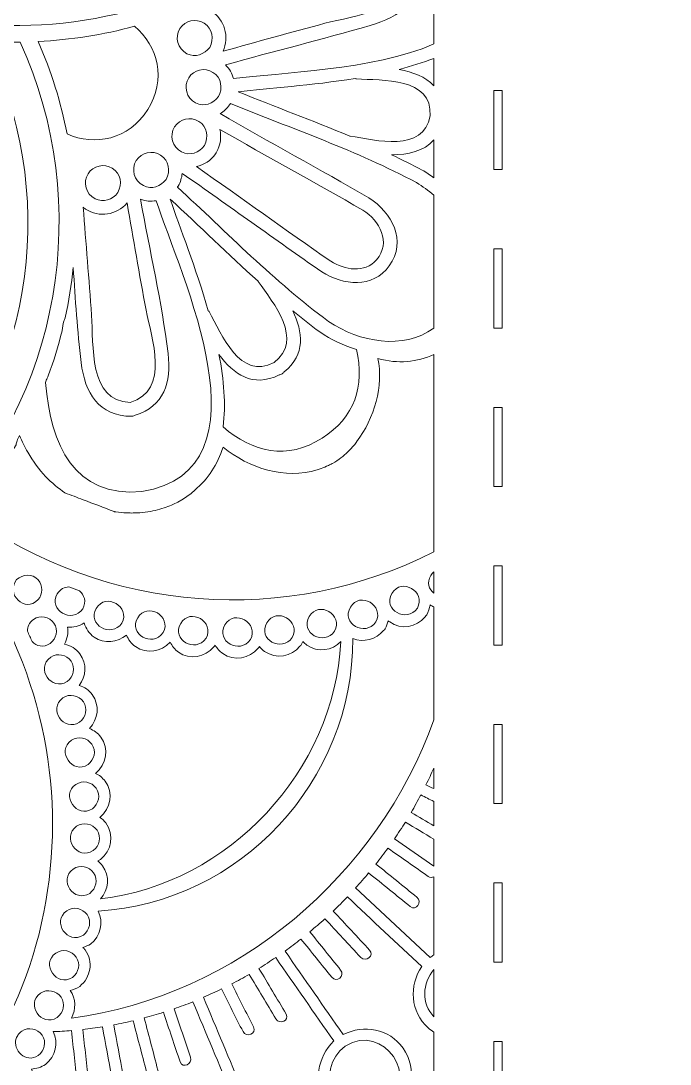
# Model space of a CAD drawing. Extents: x 13 to 948, y -975 to -268.
# Drawn here: x 178 to 251.7, y -446.1 to -327.6 of the extents above; entities that cross this region are included whole.
import ezdxf

# ---------------------------------------------------------------- set-up
doc = ezdxf.new("R2010")
doc.units = 0
doc.header["$MEASUREMENT"] = 0
doc.layers.add('Layer 1', color=7, linetype='Continuous', lineweight=0)

msp = doc.modelspace()

# ---------------------------------------------------------------- linework, layer by layer
at = {"layer": 'Layer 1'}
for points, knots in [([(937.67, -754.37), (937.67, -754.37), (937.67, -757.13), (937.67, -757.13), (937.67, -757.13), (936.53, -757.13), (936.53, -757.13), (936.53, -757.13), (936.53, -754.98), (936.53, -754.98), (936.53, -754.98), (936.45, -754.98), (936.45, -754.98), (936.45, -754.98), (936.45, -773.13), (936.45, -773.13), (936.45, -773.13), (936.42, -773.23), (936.42, -773.23), (936.42, -773.23), (936.42, -754.98), (936.42, -754.98), (936.42, -754.98), (930.74, -754.98), (930.74, -754.98), (930.74, -754.98), (930.74, -753.84), (930.74, -753.84), (930.74, -753.84), (937.24, -753.85), (937.24, -753.85), (937.24, -753.85), (937.24, -268.13), (937.24, -268.13), (937.24, -268.13), (585.77, -268.13), (585.77, -268.13), (585.77, -268.13), (585.77, -267.8), (585.77, -267.8), (585.77, -267.8), (584.81, -267.8), (584.81, -267.8), (584.81, -267.8), (584.81, -272.14), (584.81, -272.14), (584.81, -272.14), (583.68, -272.14), (583.68, -272.14), (583.68, -272.14), (583.68, -267.8), (583.68, -267.8), (583.68, -267.8), (233.17, -267.8), (233.17, -267.8), (233.17, -267.8), (233.17, -267.7), (233.17, -267.7), (233.17, -267.7), (231.67, -267.7), (231.67, -267.7), (231.67, -267.7), (231.67, -267.62), (231.67, -267.62), (231.67, -267.62), (194.12, -267.62), (194.12, -267.62), (189.36, -267.62), (184.7, -268.72), (180.48, -270.81), (180.33, -270.79), (180.19, -270.76), (180.05, -270.72), (180.01, -270.84), (179.96, -270.97), (179.92, -271.1), (178.75, -271.71), (177.61, -272.4), (176.52, -273.16), (171.9, -276.4), (165.53, -281), (157.98, -286.83), (75.27, -358.42), (123.19, -457.39), (13.49, -510.82), (123.19, -564.25), (75.27, -663.23), (157.98, -734.81), (165.57, -740.66), (171.95, -745.28), (176.58, -748.52), (181.7, -752.1), (187.79, -754.02), (194.04, -754.02), (194.04, -754.02), (231.67, -754.02), (231.67, -754.02), (231.67, -754.02), (231.67, -749.56), (231.67, -749.56), (231.67, -749.56), (232.61, -749.56), (232.61, -749.56), (232.61, -749.56), (232.61, -753.99), (232.61, -753.99), (232.61, -753.99), (583.68, -753.99), (583.68, -753.99), (583.68, -753.99), (583.68, -749.46), (583.68, -749.46), (583.68, -749.46), (584.81, -749.46), (584.81, -749.46), (584.81, -749.46), (584.81, -753.99), (584.81, -753.99), (584.81, -753.99), (584.25, -753.99), (584.25, -753.99), (584.25, -753.99), (584.25, -754), (584.25, -754), (578.12, -754.03), (573.17, -759.01), (573.17, -765.14), (573.17, -765.14), (573.17, -974.54), (573.17, -974.54), (573.17, -974.54), (584.25, -974.54), (584.25, -974.54), (584.25, -974.54), (584.25, -974.64), (584.25, -974.64), (584.25, -974.64), (584.94, -974.64), (584.94, -974.64), (584.94, -974.64), (588.59, -974.85), (594.96, -974.85), (596.36, -974.85), (597.89, -974.84), (599.54, -974.82), (600.97, -974.8), (602.48, -974.76), (604.08, -974.72), (621.83, -974.22), (649.87, -972.03), (679.28, -964.28), (679.8, -964.13), (680.33, -963.99), (680.87, -963.84), (682.82, -963.32), (684.78, -962.76), (686.73, -962.19), (687.31, -962.01), (687.91, -961.84), (688.49, -961.67), (694.87, -959.73), (701.26, -957.52), (707.58, -955), (709.47, -954.25), (711.33, -953.47), (713.2, -952.67), (717.19, -950.94), (721.12, -949.09), (725.02, -947.08), (726.08, -946.52), (727.16, -945.97), (728.22, -945.39), (729.98, -944.44), (731.72, -943.46), (733.45, -942.44), (734.35, -941.91), (735.25, -941.38), (736.15, -940.83), (736.98, -940.33), (737.8, -939.81), (738.62, -939.29), (739.95, -938.45), (741.26, -937.6), (742.54, -936.72), (749.1, -932.28), (755.33, -927.32), (761.12, -921.8), (761.12, -921.8), (764.53, -925.23), (771.38, -930.35), (774.03, -932.34), (777.18, -934.57), (780.85, -936.94), (784.86, -939.56), (789.49, -942.35), (794.74, -945.2), (799.76, -947.93), (805.32, -950.7), (811.46, -953.4), (811.84, -953.56), (812.22, -953.72), (812.6, -953.89), (813.4, -954.24), (814.21, -954.58), (815.04, -954.93), (816.42, -955.51), (817.84, -956.1), (819.29, -956.66), (819.88, -956.9), (820.46, -957.13), (821.04, -957.36), (822.57, -957.95), (824.11, -958.54), (825.7, -959.11), (826.6, -959.44), (827.51, -959.77), (828.44, -960.1), (852.72, -968.64), (883.55, -975.22), (920.95, -975.22), (925.99, -975.22), (931.16, -975.1), (936.45, -974.85), (936.45, -974.85), (936.44, -957.65), (936.44, -957.65), (936.44, -957.65), (936.44, -957.65), (936.45, -957.65), (936.45, -957.65), (936.45, -974.85), (936.45, -974.85), (936.45, -974.85), (936.53, -974.85), (936.53, -974.85), (936.53, -974.85), (936.53, -965.78), (936.53, -965.78), (936.53, -965.78), (937.67, -965.78), (937.67, -965.78), (937.67, -965.78), (937.67, -974.85), (937.67, -974.85), (937.67, -974.85), (947.59, -974.85), (947.59, -974.85), (947.59, -974.85), (947.59, -765.45), (947.59, -765.45), (947.59, -759.71), (943.24, -754.98), (937.67, -754.37)], [0, 0, 0, 0, 1, 1, 1, 2, 2, 2, 3, 3, 3, 4, 4, 4, 5, 5, 5, 6, 6, 6, 7, 7, 7, 8, 8, 8, 9, 9, 9, 10, 10, 10, 11, 11, 11, 12, 12, 12, 13, 13, 13, 14, 14, 14, 15, 15, 15, 16, 16, 16, 17, 17, 17, 18, 18, 18, 19, 19, 19, 20, 20, 20, 21, 21, 21, 22, 22, 22, 23, 23, 23, 24, 24, 24, 25, 25, 25, 26, 26, 26, 27, 27, 27, 28, 28, 28, 29, 29, 29, 30, 30, 30, 31, 31, 31, 32, 32, 32, 33, 33, 33, 34, 34, 34, 35, 35, 35, 36, 36, 36, 37, 37, 37, 38, 38, 38, 39, 39, 39, 40, 40, 40, 41, 41, 41, 42, 42, 42, 43, 43, 43, 44, 44, 44, 45, 45, 45, 46, 46, 46, 47, 47, 47, 48, 48, 48, 49, 49, 49, 50, 50, 50, 51, 51, 51, 52, 52, 52, 53, 53, 53, 54, 54, 54, 55, 55, 55, 56, 56, 56, 57, 57, 57, 58, 58, 58, 59, 59, 59, 60, 60, 60, 61, 61, 61, 62, 62, 62, 63, 63, 63, 64, 64, 64, 65, 65, 65, 66, 66, 66, 67, 67, 67, 68, 68, 68, 69, 69, 69, 70, 70, 70, 71, 71, 71, 72, 72, 72, 73, 73, 73, 74, 74, 74, 75, 75, 75, 76, 76, 76, 77, 77, 77, 78, 78, 78, 79, 79, 79, 80, 80, 80, 81, 81, 81, 82, 82, 82, 83, 83, 83, 84, 84, 84, 84]), ([(224.87, -290.84), (224.4, -292.9), (223.79, -294.94), (223.04, -296.98), (213.1, -323.6), (182.34, -335.11), (156.99, -323.72), (157.64, -322.73), (158.29, -321.74), (158.91, -320.75), (182.46, -330.98), (210.52, -320.25), (219.75, -295.74), (222.42, -288.64), (223.12, -281.37), (222.18, -274.43), (222.18, -274.43), (224.87, -274.43), (224.87, -274.43), (224.87, -274.43), (224.87, -290.84), (224.87, -290.84)], [0, 0, 0, 0, 1, 1, 1, 2, 2, 2, 3, 3, 3, 4, 4, 4, 5, 5, 5, 6, 6, 6, 7, 7, 7, 7]), ([(224.87, -330.19), (217.88, -333.2), (207.36, -333.44), (202.11, -334.12), (201.95, -333.54), (201.64, -333), (201.21, -332.56), (206.66, -331.03), (212.17, -329.67), (217.62, -328.09), (220.96, -327.13), (223.71, -325.27), (223.11, -321.48), (223.12, -321.37), (223.1, -321.24), (223.04, -321.1), (221.44, -317.82), (218.55, -317.43), (215.29, -318.45), (211.31, -319.71), (207.41, -321.3), (203.51, -322.88), (203.52, -322.88), (203.54, -322.87), (203.55, -322.85), (203.67, -322.77), (203.79, -322.7), (203.92, -322.64), (204.23, -322.49), (204.55, -322.33), (204.85, -322.14), (204.88, -322.13), (204.91, -322.12), (204.95, -322.1), (204.92, -322.09), (204.91, -322.08), (204.89, -322.06), (206.47, -321.07), (207.98, -319.99), (209.45, -318.82), (209.49, -318.77), (209.53, -318.72), (209.56, -318.67), (209.69, -318.55), (209.79, -318.41), (209.93, -318.3), (210.13, -318.13), (210.35, -317.99), (210.59, -317.86), (211.7, -316.92), (212.76, -315.91), (213.81, -314.86), (213.86, -314.71), (213.93, -314.57), (214, -314.44), (217.87, -312.83), (221.69, -311.88), (224.87, -312.51), (224.87, -312.51), (224.87, -330.19), (224.87, -330.19)], [0, 0, 0, 0, 1, 1, 1, 2, 2, 2, 3, 3, 3, 4, 4, 4, 5, 5, 5, 6, 6, 6, 7, 7, 7, 8, 8, 8, 9, 9, 9, 10, 10, 10, 11, 11, 11, 12, 12, 12, 13, 13, 13, 14, 14, 14, 15, 15, 15, 16, 16, 16, 17, 17, 17, 18, 18, 18, 19, 19, 19, 20, 20, 20, 20]), ([(199.54, -326.45), (199.43, -326.38), (199.31, -326.35), (199.2, -326.29), (203.09, -324.85), (206.97, -323.36), (210.84, -321.86), (213.9, -320.66), (219.45, -317.4), (221.54, -321.6), (222.27, -326.38), (215.72, -326.98), (212.5, -327.84), (208.63, -328.88), (204.77, -329.93), (200.92, -331.02), (201.65, -329.38), (201.13, -327.39), (199.54, -326.45)], [0, 0, 0, 0, 1, 1, 1, 2, 2, 2, 3, 3, 3, 4, 4, 4, 5, 5, 5, 6, 6, 6, 6]), ([(192.37, -337.65), (190.22, -341.04), (186.36, -341.83), (183.21, -340.4), (182.51, -336.83), (181.42, -333.31), (179.92, -329.91), (183.63, -329.73), (187.31, -329.14), (190.87, -328.18), (193.55, -330.4), (194.51, -334.25), (192.37, -337.65)], [0, 0, 0, 0, 1, 1, 1, 2, 2, 2, 3, 3, 3, 4, 4, 4, 4]), ([(199.41, -330.58), (198.78, -331.39), (197.79, -331.77), (196.82, -331.29), (195.78, -330.76), (195.4, -329.42), (196.02, -328.45), (196.61, -327.51), (197.85, -327.25), (198.78, -327.83), (199.76, -328.45), (199.91, -329.61), (199.41, -330.58)], [0, 0, 0, 0, 1, 1, 1, 2, 2, 2, 3, 3, 3, 4, 4, 4, 4]), ([(168.21, -384.72), (154.69, -398.2), (134.38, -402.23), (116.6, -395.62), (116.53, -394.29), (116.39, -392.96), (116.22, -391.64), (133.59, -398.81), (153.74, -394.97), (166.77, -381.15), (179.83, -367.27), (182.24, -346.7), (173.92, -329.85), (175.24, -329.95), (176.58, -329.98), (177.9, -329.98), (186.22, -348.35), (182.61, -370.35), (168.21, -384.72)], [0, 0, 0, 0, 1, 1, 1, 2, 2, 2, 3, 3, 3, 4, 4, 4, 5, 5, 5, 6, 6, 6, 6]), ([(200.41, -336.17), (199.78, -336.97), (198.78, -337.37), (197.81, -336.87), (196.77, -336.35), (196.4, -335), (197.02, -334.03), (197.61, -333.1), (198.84, -332.83), (199.77, -333.41), (200.76, -334.04), (200.91, -335.2), (200.41, -336.17)], [0, 0, 0, 0, 1, 1, 1, 2, 2, 2, 3, 3, 3, 4, 4, 4, 4]), ([(224.87, -334.93), (223.92, -333.91), (222.48, -333.38), (220.93, -333.08), (222.3, -332.72), (223.63, -332.3), (224.87, -331.82), (224.87, -331.82), (224.87, -334.93), (224.87, -334.93)], [0, 0, 0, 0, 1, 1, 1, 2, 2, 2, 3, 3, 3, 3]), ([(202.65, -335.62), (206.05, -335.21), (210.99, -334.9), (215.92, -334.11), (215.98, -334.12), (216.01, -334.14), (216.08, -334.15), (218.95, -334.34), (224.73, -333.97), (224.44, -338.34), (223.69, -342.55), (218.27, -341.14), (215.36, -340.65), (215.35, -340.65), (215.34, -340.66), (215.32, -340.65), (211.12, -338.9), (206.83, -337.32), (202.65, -335.62)], [0, 0, 0, 0, 1, 1, 1, 2, 2, 2, 3, 3, 3, 4, 4, 4, 5, 5, 5, 6, 6, 6, 6]), ([(232.61, -344.45), (232.61, -344.45), (231.67, -344.45), (231.67, -344.45), (231.67, -344.45), (231.67, -335.46), (231.67, -335.46), (231.67, -335.46), (232.61, -335.46), (232.61, -335.46), (232.61, -335.46), (232.61, -344.45), (232.61, -344.45)], [0, 0, 0, 0, 1, 1, 1, 2, 2, 2, 3, 3, 3, 4, 4, 4, 4]), ([(224.87, -362.47), (221.36, -364.98), (216.44, -364.07), (212.91, -361.7), (206.78, -357.2), (201.35, -351.58), (195.75, -346.46), (195.75, -346.43), (195.75, -346.43), (195.76, -346.4), (195.78, -346.37), (195.81, -346.37), (195.84, -346.33), (196.09, -345.87), (196.23, -345.39), (196.28, -344.9), (201.61, -348.56), (206.81, -352.41), (212.14, -356.06), (214.57, -357.62), (217.92, -357.98), (219.8, -355.39), (221.86, -352.56), (220.11, -349.31), (217.47, -347.67), (211.89, -344.4), (206.18, -341.35), (200.58, -338.1), (201.01, -337.85), (201.38, -337.51), (201.67, -337.09), (201.69, -337.06), (201.69, -337.04), (201.72, -337.01), (201.73, -336.98), (201.74, -336.98), (201.76, -336.95), (208.79, -339.82), (216.17, -342.33), (222.88, -345.93), (223.6, -346.37), (224.26, -346.85), (224.87, -347.38), (224.87, -347.38), (224.87, -362.47), (224.87, -362.47)], [0, 0, 0, 0, 1, 1, 1, 2, 2, 2, 3, 3, 3, 4, 4, 4, 5, 5, 5, 6, 6, 6, 7, 7, 7, 8, 8, 8, 9, 9, 9, 10, 10, 10, 11, 11, 11, 12, 12, 12, 13, 13, 13, 14, 14, 14, 15, 15, 15, 15]), ([(198.17, -338.98), (199.16, -339.61), (199.31, -340.76), (198.81, -341.73), (198.19, -342.55), (197.18, -342.93), (196.21, -342.44), (195.17, -341.92), (194.79, -340.57), (195.42, -339.6), (196, -338.66), (197.25, -338.4), (198.17, -338.98)], [0, 0, 0, 0, 1, 1, 1, 2, 2, 2, 3, 3, 3, 4, 4, 4, 4]), ([(200.57, -339.89), (205.95, -343), (211.43, -345.94), (216.8, -349.07), (218.72, -350.27), (220.06, -352.72), (218.35, -354.7), (217.01, -356.26), (214.71, -355.87), (213.16, -354.86), (208.02, -351.35), (203.01, -347.65), (197.89, -344.12), (198.75, -343.92), (199.53, -343.42), (200.08, -342.67), (200.1, -342.64), (200.1, -342.61), (200.11, -342.58), (200.14, -342.55), (200.16, -342.52), (200.18, -342.49), (200.64, -341.68), (200.75, -340.75), (200.57, -339.89)], [0, 0, 0, 0, 1, 1, 1, 2, 2, 2, 3, 3, 3, 4, 4, 4, 5, 5, 5, 6, 6, 6, 7, 7, 7, 8, 8, 8, 8]), ([(224.87, -345.41), (224.44, -345.1), (224, -344.79), (223.54, -344.51), (222.4, -343.9), (221.23, -343.33), (220.06, -342.77), (221.95, -342.77), (223.73, -342.38), (224.87, -341.09), (224.87, -341.09), (224.87, -345.41), (224.87, -345.41)], [0, 0, 0, 0, 1, 1, 1, 2, 2, 2, 3, 3, 3, 4, 4, 4, 4]), ([(194.46, -345.57), (193.83, -346.37), (192.83, -346.77), (191.87, -346.28), (190.82, -345.75), (190.45, -344.41), (191.07, -343.42), (191.66, -342.5), (192.9, -342.23), (193.83, -342.81), (194.81, -343.44), (194.96, -344.6), (194.46, -345.57)], [0, 0, 0, 0, 1, 1, 1, 2, 2, 2, 3, 3, 3, 4, 4, 4, 4]), ([(185.59, -344.92), (186.18, -344), (187.43, -343.72), (188.34, -344.31), (189.34, -344.93), (189.48, -346.09), (188.98, -347.07), (188.36, -347.87), (187.35, -348.26), (186.39, -347.76), (185.34, -347.24), (184.98, -345.9), (185.59, -344.92)], [0, 0, 0, 0, 1, 1, 1, 2, 2, 2, 3, 3, 3, 4, 4, 4, 4]), ([(190.56, -372.48), (190.72, -372.48), (190.85, -372.42), (190.94, -372.36), (194.23, -371.37), (195.06, -368.59), (194.68, -365.36), (193.97, -359.5), (192.59, -353.67), (191.55, -347.83), (192.13, -348.04), (192.74, -348.1), (193.33, -347.99), (196.1, -356.47), (206.78, -378.6), (191.7, -381.03), (183.97, -381.68), (181.37, -375.8), (180.76, -368.62), (180.79, -368.55), (180.82, -368.47), (180.85, -368.39), (180.91, -368.21), (180.99, -368.05), (181.08, -367.88), (181.69, -366.2), (182.21, -364.49), (182.64, -362.77), (182.64, -362.77), (182.65, -362.74), (182.65, -362.74), (182.7, -362.38), (182.75, -362.02), (182.85, -361.67), (182.88, -361.55), (182.93, -361.42), (182.99, -361.3), (183.41, -359.41), (183.71, -357.51), (183.91, -355.59), (184.14, -359.19), (184.38, -362.78), (184.81, -366.35), (185.23, -369.84), (186.79, -372.45), (190.56, -372.48)], [0, 0, 0, 0, 1, 1, 1, 2, 2, 2, 3, 3, 3, 4, 4, 4, 5, 5, 5, 6, 6, 6, 7, 7, 7, 8, 8, 8, 9, 9, 9, 10, 10, 10, 11, 11, 11, 12, 12, 12, 13, 13, 13, 14, 14, 14, 15, 15, 15, 15]), ([(190.03, -348.25), (190.71, -352.31), (191.44, -356.37), (192.18, -360.42), (192.77, -363.57), (194.98, -369.52), (190.36, -370.9), (185.63, -370.81), (186.23, -364.3), (185.99, -361), (185.69, -356.9), (185.37, -352.81), (185.03, -348.71), (185.12, -348.78), (185.2, -348.87), (185.3, -348.94), (186.84, -349.98), (188.85, -349.61), (190.03, -348.25)], [0, 0, 0, 0, 1, 1, 1, 2, 2, 2, 3, 3, 3, 4, 4, 4, 5, 5, 5, 6, 6, 6, 6]), ([(206.71, -366.35), (202.86, -368.44), (200.77, -363.16), (199.35, -360.59), (199.32, -360.54), (199.28, -360.52), (199.25, -360.48), (197.85, -355.65), (196, -351.04), (194.93, -347.82), (198.26, -350.89), (201.51, -354.08), (204.91, -357.14), (204.92, -357.14), (204.92, -357.15), (204.92, -357.15), (206.63, -359.61), (210.15, -363.83), (206.71, -366.35)], [0, 0, 0, 0, 1, 1, 1, 2, 2, 2, 3, 3, 3, 4, 4, 4, 5, 5, 5, 6, 6, 6, 6]), ([(232.61, -362.46), (232.61, -362.46), (231.67, -362.46), (231.67, -362.46), (231.67, -362.46), (231.67, -353.46), (231.67, -353.46), (231.67, -353.46), (232.61, -353.46), (232.61, -353.46), (232.61, -353.46), (232.61, -362.46), (232.61, -362.46)], [0, 0, 0, 0, 1, 1, 1, 2, 2, 2, 3, 3, 3, 4, 4, 4, 4]), ([(208.85, -360.51), (209.85, -361.33), (210.86, -362.13), (211.9, -362.89), (213.19, -363.77), (214.61, -364.44), (216.07, -364.89), (217.06, -369.04), (215.87, -372.6), (212.18, -374.96), (208.24, -377.5), (204.25, -376.59), (200.92, -373.66), (201.26, -371.16), (201.02, -368.34), (200.46, -365.45), (202.12, -367.7), (204.26, -369.26), (207.31, -367.78), (207.42, -367.76), (207.52, -367.71), (207.62, -367.64), (207.74, -367.58), (207.82, -367.51), (207.88, -367.42), (210.31, -365.45), (209.99, -362.91), (208.85, -360.51)], [0, 0, 0, 0, 1, 1, 1, 2, 2, 2, 3, 3, 3, 4, 4, 4, 5, 5, 5, 6, 6, 6, 7, 7, 7, 8, 8, 8, 9, 9, 9, 9]), ([(224.87, -387.88), (208.42, -396.25), (187.75, -395.1), (171.85, -383.52), (172.54, -382.72), (173.21, -381.9), (173.85, -381.06), (173.88, -381.01), (173.9, -380.96), (173.93, -380.91), (174.15, -380.5), (174.5, -380.18), (174.72, -379.78), (174.86, -379.54), (175.02, -379.33), (175.23, -379.13), (175.24, -379.11), (175.27, -379.1), (175.28, -379.08), (176.04, -377.99), (176.75, -376.85), (177.41, -375.7), (177.44, -375.55), (177.48, -375.4), (177.53, -375.27), (177.59, -375.05), (177.71, -374.85), (177.82, -374.66), (178.11, -375.34), (178.41, -375.98), (178.74, -376.55), (179.36, -377.63), (180.04, -378.53), (180.77, -379.3), (181.47, -380.05), (182.22, -380.66), (182.97, -381.17), (183.66, -381.43), (184.35, -381.69), (185.04, -381.96), (186.21, -382.4), (187.39, -382.85), (188.56, -383.3), (188.57, -383.31), (188.59, -383.31), (188.6, -383.32), (188.65, -383.32), (188.68, -383.33), (188.73, -383.33), (188.74, -383.33), (188.74, -383.33), (188.74, -383.33), (189.62, -383.45), (190.32, -383.47), (190.73, -383.46), (190.73, -383.46), (190.76, -383.45), (190.76, -383.45), (190.95, -383.45), (191.07, -383.45), (191.12, -383.45), (191.14, -383.44), (191.15, -383.44), (191.15, -383.44), (192, -383.41), (192.79, -383.29), (193.49, -383.1), (194.17, -382.93), (194.76, -382.71), (195.28, -382.47), (196.72, -381.81), (197.56, -381.03), (197.71, -380.88), (197.72, -380.88), (197.72, -380.87), (197.73, -380.86), (197.73, -380.86), (197.73, -380.86), (197.73, -380.86), (199.2, -379.6), (200.32, -377.94), (200.92, -375.98), (203.91, -378.4), (207.95, -379.67), (211.63, -378.55), (211.78, -378.5), (211.92, -378.46), (212.06, -378.41), (212.34, -378.31), (212.62, -378.19), (212.9, -378.06), (213.04, -377.99), (213.18, -377.92), (213.31, -377.84), (213.32, -377.84), (213.34, -377.84), (213.34, -377.84), (214.07, -377.44), (214.64, -376.96), (215.08, -376.53), (215.67, -375.98), (216, -375.52), (216.07, -375.41), (216.07, -375.39), (216.08, -375.39), (216.08, -375.39), (216.08, -375.39), (216.09, -375.36), (216.09, -375.36), (218.11, -372.73), (219.18, -368.97), (218.51, -365.91), (220.78, -366.56), (222.96, -366.32), (224.87, -365.46), (224.87, -365.46), (224.87, -387.88), (224.87, -387.88)], [0, 0, 0, 0, 1, 1, 1, 2, 2, 2, 3, 3, 3, 4, 4, 4, 5, 5, 5, 6, 6, 6, 7, 7, 7, 8, 8, 8, 9, 9, 9, 10, 10, 10, 11, 11, 11, 12, 12, 12, 13, 13, 13, 14, 14, 14, 15, 15, 15, 16, 16, 16, 17, 17, 17, 18, 18, 18, 19, 19, 19, 20, 20, 20, 21, 21, 21, 22, 22, 22, 23, 23, 23, 24, 24, 24, 25, 25, 25, 26, 26, 26, 27, 27, 27, 28, 28, 28, 29, 29, 29, 30, 30, 30, 31, 31, 31, 32, 32, 32, 33, 33, 33, 34, 34, 34, 35, 35, 35, 36, 36, 36, 37, 37, 37, 38, 38, 38, 39, 39, 39, 39]), ([(232.61, -380.47), (232.61, -380.47), (231.67, -380.47), (231.67, -380.47), (231.67, -380.47), (231.67, -371.46), (231.67, -371.46), (231.67, -371.46), (232.61, -371.46), (232.61, -371.46), (232.61, -371.46), (232.61, -380.47), (232.61, -380.47)], [0, 0, 0, 0, 1, 1, 1, 2, 2, 2, 3, 3, 3, 4, 4, 4, 4]), ([(89.38, -443.66), (90.11, -443.28), (90.85, -442.9), (91.56, -442.5), (91.56, -442.5), (91.57, -442.49), (91.57, -442.49), (91.57, -442.49), (91.59, -442.48), (91.59, -442.48), (91.59, -442.48), (96.44, -439.3), (96.44, -439.3), (96.44, -439.3), (96.49, -439.27), (96.49, -439.27), (96.49, -439.27), (96.57, -439.21), (96.57, -439.21), (96.57, -439.21), (98.59, -437.63), (98.59, -437.63), (98.62, -437.6), (98.64, -437.58), (98.66, -437.57), (98.36, -439.53), (98.32, -441.3), (98.51, -442.86), (98.66, -444.11), (98.94, -445.24), (99.33, -446.24), (99.69, -447.23), (100.15, -448.11), (100.66, -448.88), (101.2, -449.4), (101.75, -449.92), (102.29, -450.44), (103.22, -451.33), (104.15, -452.22), (105.07, -453.12), (105.07, -453.12), (105.1, -453.13), (105.1, -453.14), (105.14, -453.16), (105.18, -453.18), (105.22, -453.21), (105.23, -453.21), (105.23, -453.21), (105.23, -453.21), (106.01, -453.68), (106.66, -453.96), (107.05, -454.12), (107.05, -454.12), (107.08, -454.13), (107.08, -454.13), (107.26, -454.2), (107.37, -454.24), (107.42, -454.26), (107.45, -454.27), (107.46, -454.27), (107.46, -454.27), (108.27, -454.58), (109.06, -454.77), (109.79, -454.87), (110.49, -454.98), (111.14, -455.01), (111.73, -455), (113.35, -454.94), (114.45, -454.54), (114.64, -454.46), (114.66, -454.47), (114.66, -454.45), (114.67, -454.45), (114.68, -454.45), (114.68, -454.45), (114.68, -454.45), (116.56, -453.85), (118.27, -452.73), (119.62, -451.14), (121.47, -454.59), (124.77, -457.39), (128.68, -457.8), (128.83, -457.81), (128.99, -457.83), (129.14, -457.83), (129.45, -457.85), (129.76, -457.86), (130.07, -457.84), (130.23, -457.83), (130.38, -457.82), (130.54, -457.81), (130.55, -457.81), (130.57, -457.81), (130.57, -457.8), (131.41, -457.72), (132.15, -457.5), (132.73, -457.27), (133.5, -456.99), (134, -456.68), (134.1, -456.6), (134.12, -456.59), (134.13, -456.59), (134.13, -456.59), (134.13, -456.59), (134.14, -456.58), (134.14, -456.58), (137.1, -454.9), (139.59, -451.78), (140.17, -448.64), (147.85, -454.82), (160.02, -446.37), (156.78, -437.04), (159.18, -437.41), (161.95, -436.83), (164.29, -435.59), (164.35, -435.55), (164.43, -435.52), (164.5, -435.49), (164.51, -435.49), (164.53, -435.47), (164.55, -435.47), (164.57, -435.46), (164.6, -435.43), (164.62, -435.43), (165.88, -434.81), (166.8, -433.97), (167.48, -433.17), (168.06, -432.48), (168.46, -431.8), (168.72, -431.28), (169.01, -430.71), (169.12, -430.32), (169.12, -430.32), (169.12, -430.32), (169.1, -430.34), (169.1, -430.34), (170.55, -426.32), (169.04, -421.87), (166.26, -418.69), (168.61, -417.84), (170.47, -416.32), (171.7, -414.36), (171.7, -414.36), (171.71, -414.38), (171.71, -414.38), (171.71, -414.38), (171.87, -414.11), (171.87, -414.11), (171.87, -414.11), (171.87, -414.1), (171.88, -414.08), (171.89, -414.06), (171.91, -414.03), (171.92, -414), (171.94, -413.98), (171.95, -413.96), (171.96, -413.92), (171.99, -413.86), (172.03, -413.78), (172.08, -413.7), (172.41, -413), (173.07, -411.4), (173.37, -409.44), (173.38, -409.35), (173.39, -409.25), (173.4, -409.14), (173.6, -407.66), (173.57, -405.98), (173.04, -404.31), (173.04, -404.31), (173.03, -404.3), (173.03, -404.3), (171.75, -400.32), (167.6, -396.37), (156.77, -395.19), (156.96, -395.1), (157.15, -395), (157.32, -394.91), (157.47, -394.85), (157.62, -394.76), (157.77, -394.69), (158.81, -394.15), (159.78, -393.61), (160.66, -393.08), (161.05, -392.84), (161.42, -392.62), (161.78, -392.39), (163.53, -391.27), (164.94, -390.2), (166.04, -389.31), (166.29, -389.11), (166.5, -388.91), (166.72, -388.72), (166.82, -388.64), (166.93, -388.55), (167.03, -388.47), (168.11, -387.51), (168.69, -386.86), (168.8, -386.72), (168.82, -386.7), (168.83, -386.7), (168.83, -386.7), (168.83, -386.7), (168.83, -386.69), (168.83, -386.69), (169.1, -386.43), (169.36, -386.18), (169.61, -385.93), (187.88, -407.74), (185.12, -441.12), (161.85, -458.49), (138.17, -476.17), (104.48, -468.68), (89.26, -443.92), (89.3, -443.83), (89.33, -443.74), (89.38, -443.66)], [0, 0, 0, 0, 1, 1, 1, 2, 2, 2, 3, 3, 3, 4, 4, 4, 5, 5, 5, 6, 6, 6, 7, 7, 7, 8, 8, 8, 9, 9, 9, 10, 10, 10, 11, 11, 11, 12, 12, 12, 13, 13, 13, 14, 14, 14, 15, 15, 15, 16, 16, 16, 17, 17, 17, 18, 18, 18, 19, 19, 19, 20, 20, 20, 21, 21, 21, 22, 22, 22, 23, 23, 23, 24, 24, 24, 25, 25, 25, 26, 26, 26, 27, 27, 27, 28, 28, 28, 29, 29, 29, 30, 30, 30, 31, 31, 31, 32, 32, 32, 33, 33, 33, 34, 34, 34, 35, 35, 35, 36, 36, 36, 37, 37, 37, 38, 38, 38, 39, 39, 39, 40, 40, 40, 41, 41, 41, 42, 42, 42, 43, 43, 43, 44, 44, 44, 45, 45, 45, 46, 46, 46, 47, 47, 47, 48, 48, 48, 49, 49, 49, 50, 50, 50, 51, 51, 51, 52, 52, 52, 53, 53, 53, 54, 54, 54, 55, 55, 55, 56, 56, 56, 57, 57, 57, 58, 58, 58, 59, 59, 59, 60, 60, 60, 61, 61, 61, 62, 62, 62, 63, 63, 63, 64, 64, 64, 65, 65, 65, 66, 66, 66, 67, 67, 67, 68, 68, 68, 69, 69, 69, 70, 70, 70, 71, 71, 71, 72, 72, 72, 72]), ([(232.61, -398.47), (232.61, -398.47), (231.67, -398.47), (231.67, -398.47), (231.67, -398.47), (231.67, -389.46), (231.67, -389.46), (231.67, -389.46), (232.61, -389.46), (232.61, -389.46), (232.61, -389.46), (232.61, -398.47), (232.61, -398.47)], [0, 0, 0, 0, 1, 1, 1, 2, 2, 2, 3, 3, 3, 4, 4, 4, 4]), ([(179.92, -393.3), (178.42, -394.89), (176.2, -392.68), (177.48, -391.02), (178.19, -390.4), (179.25, -390.29), (179.93, -391.06), (180.49, -391.69), (180.48, -392.67), (179.92, -393.3)], [0, 0, 0, 0, 1, 1, 1, 2, 2, 2, 3, 3, 3, 3]), ([(220.1, -392.59), (221.18, -390.75), (224.01, -392.4), (222.99, -394.27), (221.78, -396), (219.01, -394.45), (220.1, -392.59)], [0, 0, 0, 0, 1, 1, 1, 2, 2, 2, 2]), ([(224.87, -392.57), (224.31, -392.13), (224.04, -391.38), (224.53, -390.55), (224.62, -390.39), (224.74, -390.26), (224.87, -390.14), (224.87, -390.14), (224.87, -392.57), (224.87, -392.57)], [0, 0, 0, 0, 1, 1, 1, 2, 2, 2, 3, 3, 3, 3]), ([(185, -394.34), (183.78, -396.06), (181.01, -394.51), (182.1, -392.65), (182.43, -392.1), (182.91, -391.87), (183.4, -391.85), (183.8, -392), (184.2, -392.15), (184.62, -392.3), (185.15, -392.76), (185.43, -393.52), (185, -394.34)], [0, 0, 0, 0, 1, 1, 1, 2, 2, 2, 3, 3, 3, 4, 4, 4, 4]), ([(186.53, -394.29), (187.61, -392.46), (190.45, -394.1), (189.43, -395.98), (188.21, -397.7), (185.44, -396.16), (186.53, -394.29)], [0, 0, 0, 0, 1, 1, 1, 2, 2, 2, 2]), ([(210.71, -395.22), (211.79, -393.36), (214.61, -395.02), (213.59, -396.89), (212.38, -398.62), (209.62, -397.08), (210.71, -395.22)], [0, 0, 0, 0, 1, 1, 1, 2, 2, 2, 2]), ([(215.39, -394.15), (216.47, -392.31), (219.29, -393.96), (218.28, -395.84), (217.06, -397.56), (214.3, -396.02), (215.39, -394.15)], [0, 0, 0, 0, 1, 1, 1, 2, 2, 2, 2]), ([(224.87, -406.96), (218.61, -424.53), (202.49, -438.41), (183.7, -440.82), (184.23, -439.85), (184.23, -438.64), (183.56, -437.68), (183.93, -437.6), (184.3, -437.44), (184.64, -437.23), (185.9, -436.22), (186.24, -434.4), (185.25, -433.08), (185.18, -432.98), (185.09, -432.89), (185.01, -432.81), (185.31, -432.71), (185.6, -432.59), (185.88, -432.42), (187.01, -431.51), (187.39, -429.95), (186.73, -428.68), (202.92, -427.69), (215.7, -413.9), (215.67, -397.7), (216.89, -398.23), (218.29, -397.84), (219.15, -396.81), (219.23, -396.77), (219.28, -396.7), (219.33, -396.6), (219.49, -396.31), (219.6, -396), (219.67, -395.69), (219.72, -395.75), (219.79, -395.8), (219.85, -395.84), (221.17, -396.77), (222.88, -396.43), (223.87, -395.25), (223.94, -395.19), (224, -395.13), (224.05, -395.03), (224.25, -394.67), (224.37, -394.29), (224.43, -393.9), (224.57, -393.98), (224.72, -394.05), (224.87, -394.11), (224.87, -394.11), (224.87, -406.96), (224.87, -406.96)], [0, 0, 0, 0, 1, 1, 1, 2, 2, 2, 3, 3, 3, 4, 4, 4, 5, 5, 5, 6, 6, 6, 7, 7, 7, 8, 8, 8, 9, 9, 9, 10, 10, 10, 11, 11, 11, 12, 12, 12, 13, 13, 13, 14, 14, 14, 15, 15, 15, 16, 16, 16, 17, 17, 17, 17]), ([(191.23, -395.37), (192.31, -393.53), (195.14, -395.17), (194.12, -397.05), (192.9, -398.78), (190.14, -397.23), (191.23, -395.37)], [0, 0, 0, 0, 1, 1, 1, 2, 2, 2, 2]), ([(196.11, -396.01), (197.2, -394.17), (200.02, -395.81), (199, -397.69), (197.79, -399.42), (195.02, -397.87), (196.11, -396.01)], [0, 0, 0, 0, 1, 1, 1, 2, 2, 2, 2]), ([(201.14, -396.16), (202.22, -394.32), (205.04, -395.96), (204.03, -397.84), (202.81, -399.57), (200.05, -398.02), (201.14, -396.16)], [0, 0, 0, 0, 1, 1, 1, 2, 2, 2, 2]), ([(205.89, -395.93), (206.97, -394.09), (209.81, -395.73), (208.79, -397.61), (207.57, -399.34), (204.81, -397.79), (205.89, -395.93)], [0, 0, 0, 0, 1, 1, 1, 2, 2, 2, 2]), ([(181.29, -398.3), (180.52, -398.79), (179.73, -398.57), (179.23, -398.07), (179.07, -397.67), (178.89, -397.27), (178.71, -396.88), (178.69, -396.4), (178.89, -395.9), (179.41, -395.54), (180.15, -395.02), (181.22, -395.25), (181.72, -395.98), (182.25, -396.77), (181.99, -397.73), (181.29, -398.3)], [0, 0, 0, 0, 1, 1, 1, 2, 2, 2, 3, 3, 3, 4, 4, 4, 5, 5, 5, 5]), ([(189.95, -397.32), (190.16, -397.84), (190.5, -398.29), (190.98, -398.63), (192.26, -399.53), (193.91, -399.22), (194.91, -398.13), (195.13, -398.57), (195.44, -398.97), (195.85, -399.27), (197.17, -400.19), (198.89, -399.85), (199.88, -398.67), (199.93, -398.62), (199.99, -398.56), (200.04, -398.48), (200.24, -398.84), (200.52, -399.17), (200.89, -399.42), (202.2, -400.34), (203.91, -400), (204.9, -398.82), (204.96, -398.77), (205.02, -398.71), (205.06, -398.63), (205.23, -398.84), (205.41, -399.03), (205.64, -399.18), (206.96, -400.11), (208.67, -399.77), (209.66, -398.59), (209.73, -398.53), (209.79, -398.47), (209.84, -398.37), (209.9, -398.27), (209.94, -398.16), (209.98, -398.06), (210.12, -398.2), (210.28, -398.35), (210.45, -398.47), (211.7, -399.34), (213.3, -399.09), (214.31, -398.07), (213.51, -412.79), (201.65, -425.55), (187, -427.3), (187.93, -426.26), (188.1, -424.7), (187.23, -423.52), (187.07, -423.31), (186.89, -423.14), (186.7, -422.98), (186.8, -422.93), (186.9, -422.88), (187.01, -422.82), (188.27, -421.82), (188.6, -420), (187.62, -418.67), (187.43, -418.42), (187.2, -418.21), (186.93, -418.03), (188.17, -417.03), (188.5, -415.23), (187.52, -413.91), (187.23, -413.52), (186.86, -413.23), (186.44, -413.03), (187.68, -412.03), (188, -410.23), (187.03, -408.91), (186.7, -408.46), (186.25, -408.14), (185.75, -407.94), (186.74, -406.9), (186.96, -405.29), (186.06, -404.08), (185.69, -403.58), (185.17, -403.23), (184.6, -403.04), (185.38, -402.01), (185.49, -400.57), (184.67, -399.47), (184.24, -398.88), (183.6, -398.5), (182.91, -398.35), (183.24, -397.76), (183.36, -397.08), (183.25, -396.42), (183.91, -396.48), (184.59, -396.31), (185.15, -395.95), (185.34, -396.58), (185.71, -397.16), (186.28, -397.55), (187.45, -398.37), (188.93, -398.19), (189.95, -397.32)], [0, 0, 0, 0, 1, 1, 1, 2, 2, 2, 3, 3, 3, 4, 4, 4, 5, 5, 5, 6, 6, 6, 7, 7, 7, 8, 8, 8, 9, 9, 9, 10, 10, 10, 11, 11, 11, 12, 12, 12, 13, 13, 13, 14, 14, 14, 15, 15, 15, 16, 16, 16, 17, 17, 17, 18, 18, 18, 19, 19, 19, 20, 20, 20, 21, 21, 21, 22, 22, 22, 23, 23, 23, 24, 24, 24, 25, 25, 25, 26, 26, 26, 27, 27, 27, 28, 28, 28, 29, 29, 29, 30, 30, 30, 31, 31, 31, 32, 32, 32, 32]), ([(183.23, -402.6), (181.44, -403.76), (179.59, -401.07), (181.35, -399.84), (182.09, -399.32), (183.15, -399.55), (183.66, -400.29), (184.19, -401.07), (183.94, -402.04), (183.23, -402.6)], [0, 0, 0, 0, 1, 1, 1, 2, 2, 2, 3, 3, 3, 3]), ([(184.63, -407.22), (182.83, -408.37), (180.98, -405.69), (182.74, -404.46), (183.48, -403.94), (184.54, -404.17), (185.06, -404.91), (185.58, -405.69), (185.33, -406.65), (184.63, -407.22)], [0, 0, 0, 0, 1, 1, 1, 2, 2, 2, 3, 3, 3, 3]), ([(232.61, -416.47), (232.61, -416.47), (231.67, -416.47), (231.67, -416.47), (231.67, -416.47), (231.67, -407.47), (231.67, -407.47), (231.67, -407.47), (232.61, -407.47), (232.61, -407.47), (232.61, -407.47), (232.61, -416.47), (232.61, -416.47)], [0, 0, 0, 0, 1, 1, 1, 2, 2, 2, 3, 3, 3, 4, 4, 4, 4]), ([(185.6, -412.04), (183.8, -413.2), (181.95, -410.5), (183.71, -409.28), (184.45, -408.77), (185.52, -408.99), (186.02, -409.73), (186.56, -410.51), (186.3, -411.48), (185.6, -412.04)], [0, 0, 0, 0, 1, 1, 1, 2, 2, 2, 3, 3, 3, 3]), ([(224.87, -414.77), (224.57, -414.63), (224.28, -414.48), (223.97, -414.33), (224.28, -413.7), (224.58, -413.07), (224.87, -412.44), (224.87, -412.44), (224.87, -414.77), (224.87, -414.77)], [0, 0, 0, 0, 1, 1, 1, 2, 2, 2, 3, 3, 3, 3]), ([(186.51, -414.73), (187.05, -415.51), (186.79, -416.49), (186.09, -417.05), (184.3, -418.21), (182.44, -415.51), (184.2, -414.29), (184.94, -413.77), (186.01, -413.99), (186.51, -414.73)], [0, 0, 0, 0, 1, 1, 1, 2, 2, 2, 3, 3, 3, 3]), ([(224.87, -419), (224, -418.49), (223.15, -417.97), (222.29, -417.46), (222.67, -416.81), (223.04, -416.14), (223.38, -415.47), (223.88, -415.73), (224.37, -415.98), (224.87, -416.22), (224.87, -416.22), (224.87, -419), (224.87, -419)], [0, 0, 0, 0, 1, 1, 1, 2, 2, 2, 3, 3, 3, 4, 4, 4, 4]), ([(186.18, -421.81), (184.39, -422.97), (182.54, -420.28), (184.29, -419.04), (185.04, -418.54), (186.11, -418.76), (186.61, -419.5), (187.15, -420.28), (186.89, -421.25), (186.18, -421.81)], [0, 0, 0, 0, 1, 1, 1, 2, 2, 2, 3, 3, 3, 3]), ([(224.87, -423.59), (224.87, -423.59), (220.4, -420.47), (220.4, -420.47), (220.81, -419.84), (221.23, -419.21), (221.63, -418.57), (222.7, -419.22), (223.78, -419.86), (224.87, -420.51), (224.87, -420.51), (224.87, -423.59), (224.87, -423.59)], [0, 0, 0, 0, 1, 1, 1, 2, 2, 2, 3, 3, 3, 4, 4, 4, 4]), ([(224.87, -433.66), (224.72, -433.76), (224.59, -433.85), (224.46, -433.96), (224.46, -433.96), (215.98, -426.05), (215.98, -426.05), (216.49, -425.49), (216.99, -424.92), (217.46, -424.34), (219.04, -425.61), (220.62, -426.89), (222.19, -428.16), (222.84, -428.69), (223.6, -427.63), (222.95, -427.11), (221.4, -425.85), (219.85, -424.59), (218.29, -423.33), (218.75, -422.73), (219.2, -422.14), (219.65, -421.53), (221.17, -422.6), (222.7, -423.66), (224.22, -424.73), (224.44, -424.88), (224.68, -424.87), (224.87, -424.77), (224.87, -424.77), (224.87, -433.66), (224.87, -433.66)], [0, 0, 0, 0, 1, 1, 1, 2, 2, 2, 3, 3, 3, 4, 4, 4, 5, 5, 5, 6, 6, 6, 7, 7, 7, 8, 8, 8, 9, 9, 9, 10, 10, 10, 10]), ([(183.91, -423.9), (184.65, -423.38), (185.71, -423.61), (186.22, -424.34), (186.76, -425.13), (186.5, -426.1), (185.79, -426.66), (184.01, -427.81), (182.15, -425.12), (183.91, -423.9)], [0, 0, 0, 0, 1, 1, 1, 2, 2, 2, 3, 3, 3, 3]), ([(232.61, -434.48), (232.61, -434.48), (231.67, -434.48), (231.67, -434.48), (231.67, -434.48), (231.67, -425.48), (231.67, -425.48), (231.67, -425.48), (232.61, -425.48), (232.61, -425.48), (232.61, -425.48), (232.61, -434.48), (232.61, -434.48)], [0, 0, 0, 0, 1, 1, 1, 2, 2, 2, 3, 3, 3, 4, 4, 4, 4]), ([(224.87, -459.05), (220.22, -460.37), (215.71, -462.16), (211.24, -463.98), (202.16, -467.69), (187.15, -474.6), (176.14, -471.84), (172.34, -469.91), (168.98, -466.99), (166.26, -462.79), (166.32, -462.51), (166.32, -462.23), (166.28, -461.93), (167.12, -462.16), (168.05, -462.01), (168.84, -461.5), (169.74, -460.78), (170.16, -459.65), (169.97, -458.57), (170.7, -458.66), (171.47, -458.48), (172.14, -458.05), (173.11, -457.27), (173.53, -455.99), (173.19, -454.83), (173.93, -454.92), (174.71, -454.74), (175.38, -454.32), (176.42, -453.49), (176.81, -452.12), (176.38, -450.92), (177.04, -450.95), (177.72, -450.77), (178.31, -450.39), (179.45, -449.48), (179.82, -447.9), (179.15, -446.63), (179.7, -446.59), (180.26, -446.41), (180.76, -446.09), (181.89, -445.19), (182.27, -443.64), (181.62, -442.37), (182.32, -442.34), (183.01, -442.31), (183.7, -442.25), (183.93, -444.3), (184.16, -446.37), (184.4, -448.42), (184.5, -449.25), (185.77, -449.03), (185.68, -448.2), (185.45, -446.18), (185.22, -444.16), (184.99, -442.12), (185.74, -442.05), (186.48, -441.94), (187.23, -441.82), (187.93, -445.62), (188.64, -449.42), (189.34, -453.21), (186.9, -454.11), (185.29, -456.47), (185.77, -459.17), (186.28, -462.02), (189.12, -463.93), (191.95, -463.42), (194.79, -462.92), (196.73, -460.06), (196.2, -457.24), (195.7, -454.51), (193.25, -452.87), (190.62, -452.96), (189.92, -449.18), (189.21, -445.38), (188.51, -441.6), (189.25, -441.46), (189.99, -441.31), (190.72, -441.13), (191.26, -443.21), (191.8, -445.29), (192.34, -447.36), (192.55, -448.16), (193.84, -447.95), (193.62, -447.14), (193.08, -445.03), (192.52, -442.92), (191.97, -440.81), (192.71, -440.61), (193.43, -440.4), (194.15, -440.17), (194.79, -442.06), (195.41, -443.93), (196.05, -445.81), (196.31, -446.6), (197.5, -446.06), (197.23, -445.27), (196.61, -443.44), (195.99, -441.61), (195.37, -439.77), (196.09, -439.52), (196.8, -439.27), (197.5, -438.99), (198.98, -442.52), (200.46, -446.06), (201.94, -449.6), (199.72, -450.98), (198.66, -453.7), (199.71, -456.21), (200.83, -458.88), (204.01, -460.15), (206.66, -459.04), (209.32, -457.91), (210.59, -454.74), (209.48, -452.09), (208.42, -449.54), (205.68, -448.45), (203.14, -449.09), (201.66, -445.56), (200.18, -442.01), (198.7, -438.47), (199.39, -438.17), (200.07, -437.85), (200.75, -437.52), (201.57, -439.14), (202.38, -440.76), (203.19, -442.37), (203.56, -443.12), (204.75, -442.59), (204.38, -441.84), (203.55, -440.2), (202.74, -438.58), (201.91, -436.95), (202.59, -436.61), (203.24, -436.23), (203.89, -435.86), (204.91, -437.54), (205.91, -439.22), (206.91, -440.91), (207.33, -441.63), (208.52, -441.1), (208.09, -440.37), (207.06, -438.64), (206.03, -436.92), (205, -435.18), (205.65, -434.78), (206.28, -434.38), (206.9, -433.94), (209.1, -437.11), (211.3, -440.28), (213.5, -443.43), (211.62, -445.25), (211.14, -448.16), (212.72, -450.39), (214.4, -452.73), (217.76, -453.31), (220.11, -451.64), (222.47, -449.97), (223.04, -446.61), (221.37, -444.25), (219.77, -441.99), (216.91, -441.54), (214.56, -442.69), (212.36, -439.53), (210.16, -436.38), (207.97, -433.21), (208.58, -432.77), (209.18, -432.32), (209.77, -431.85), (210.94, -433.29), (212.11, -434.75), (213.27, -436.2), (213.8, -436.86), (214.81, -436.03), (214.28, -435.37), (213.12, -433.93), (211.95, -432.48), (210.78, -431.03), (211.36, -430.54), (211.93, -430.06), (212.49, -429.54), (213.84, -431.01), (215.2, -432.47), (216.57, -433.94), (217.14, -434.55), (218.14, -433.73), (217.57, -433.11), (216.2, -431.63), (214.82, -430.15), (213.44, -428.67), (213.98, -428.15), (214.52, -427.61), (215.04, -427.07), (217.86, -429.7), (220.68, -432.33), (223.5, -434.97), (222.03, -437.15), (222.19, -440.1), (224.22, -441.94), (224.43, -442.13), (224.65, -442.28), (224.87, -442.43), (224.87, -442.43), (224.87, -459.05), (224.87, -459.05)], [0, 0, 0, 0, 1, 1, 1, 2, 2, 2, 3, 3, 3, 4, 4, 4, 5, 5, 5, 6, 6, 6, 7, 7, 7, 8, 8, 8, 9, 9, 9, 10, 10, 10, 11, 11, 11, 12, 12, 12, 13, 13, 13, 14, 14, 14, 15, 15, 15, 16, 16, 16, 17, 17, 17, 18, 18, 18, 19, 19, 19, 20, 20, 20, 21, 21, 21, 22, 22, 22, 23, 23, 23, 24, 24, 24, 25, 25, 25, 26, 26, 26, 27, 27, 27, 28, 28, 28, 29, 29, 29, 30, 30, 30, 31, 31, 31, 32, 32, 32, 33, 33, 33, 34, 34, 34, 35, 35, 35, 36, 36, 36, 37, 37, 37, 38, 38, 38, 39, 39, 39, 40, 40, 40, 41, 41, 41, 42, 42, 42, 43, 43, 43, 44, 44, 44, 45, 45, 45, 46, 46, 46, 47, 47, 47, 48, 48, 48, 49, 49, 49, 50, 50, 50, 51, 51, 51, 52, 52, 52, 53, 53, 53, 54, 54, 54, 55, 55, 55, 56, 56, 56, 57, 57, 57, 58, 58, 58, 59, 59, 59, 60, 60, 60, 61, 61, 61, 62, 62, 62, 63, 63, 63, 64, 64, 64, 65, 65, 65, 66, 66, 66, 67, 67, 67, 68, 68, 68, 68]), ([(183.17, -428.65), (183.91, -428.12), (184.98, -428.35), (185.49, -429.08), (186.02, -429.87), (185.77, -430.85), (185.06, -431.4), (183.27, -432.56), (181.41, -429.86), (183.17, -428.65)], [0, 0, 0, 0, 1, 1, 1, 2, 2, 2, 3, 3, 3, 3]), ([(181.93, -433.45), (182.67, -432.93), (183.74, -433.16), (184.24, -433.9), (184.78, -434.68), (184.53, -435.65), (183.82, -436.21), (182.02, -437.37), (180.17, -434.68), (181.93, -433.45)], [0, 0, 0, 0, 1, 1, 1, 2, 2, 2, 3, 3, 3, 3]), ([(224.87, -440.7), (223.42, -439.15), (223.55, -436.91), (224.87, -435.3), (224.87, -435.3), (224.87, -440.7), (224.87, -440.7)], [0, 0, 0, 0, 1, 1, 1, 2, 2, 2, 2]), ([(180.19, -438), (180.94, -437.49), (182.01, -437.71), (182.52, -438.45), (183.04, -439.23), (182.8, -440.2), (182.08, -440.76), (180.29, -441.92), (178.44, -439.23), (180.19, -438)], [0, 0, 0, 0, 1, 1, 1, 2, 2, 2, 3, 3, 3, 3]), ([(177.41, -443.16), (177.5, -443.01), (177.59, -442.86), (177.67, -442.69), (177.78, -442.56), (177.89, -442.43), (178.06, -442.32), (178.8, -441.8), (179.86, -442.03), (180.37, -442.77), (180.91, -443.55), (180.65, -444.52), (179.94, -445.08), (178.49, -446.02), (177.02, -444.45), (177.41, -443.16)], [0, 0, 0, 0, 1, 1, 1, 2, 2, 2, 3, 3, 3, 4, 4, 4, 5, 5, 5, 5]), ([(214.8, -444.01), (219.14, -441.26), (223.55, -447.7), (219.29, -450.64), (217.49, -451.87), (214.95, -451.35), (213.73, -449.56), (212.46, -447.68), (213.07, -445.33), (214.8, -444.01)], [0, 0, 0, 0, 1, 1, 1, 2, 2, 2, 3, 3, 3, 3]), ([(232.61, -452.48), (232.61, -452.48), (231.67, -452.48), (231.67, -452.48), (231.67, -452.48), (231.67, -443.48), (231.67, -443.48), (231.67, -443.48), (232.61, -443.48), (232.61, -443.48), (232.61, -443.48), (232.61, -452.48), (232.61, -452.48)], [0, 0, 0, 0, 1, 1, 1, 2, 2, 2, 3, 3, 3, 4, 4, 4, 4])]:
    msp.add_open_spline(points, degree=3, knots=knots, dxfattribs=at)

doc.saveas('drawing.dxf')
